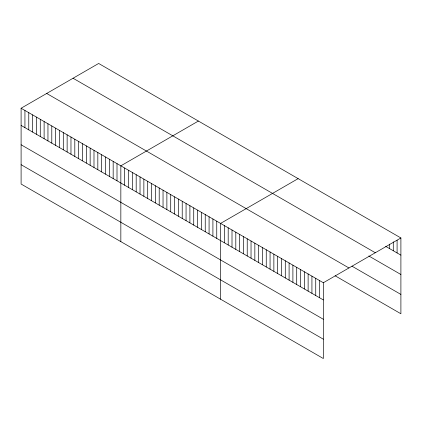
<?xml version="1.0" encoding="UTF-8"?>
<svg xmlns="http://www.w3.org/2000/svg" width="422" height="422" viewBox="0 0 422 422"><rect width="100%" height="100%" fill="white"/><g stroke="black" fill="none" stroke-linecap="round" stroke-linejoin="round"><path stroke-width="0.63" d="M21.1 108.238L323.347 282.74L323.347 358.536L21.1 184.034L21.1 108.238L98.653 63.464L400.9 237.966L400.9 313.762L335.11 275.777M198.393 121.051L120.84 165.825L120.84 241.621M298.138 178.633L220.585 223.407L220.585 299.203M323.347 282.74L400.9 237.966M385.676 246.364L400.9 255.152M73.059 78.239L375.306 252.741M368.817 255.975L400.9 274.495M351.964 266.171L400.9 294.424M46.694 93.462L348.941 267.965M21.1 125.424L323.347 299.926M21.1 144.767L323.347 319.269M21.1 164.696L323.347 339.193M397.091 240.223L397.091 252.957M393.288 241.848L393.288 250.758M389.48 244.106L389.48 248.563M319.544 280.54L319.544 297.732M315.735 278.346L315.735 295.532M311.932 276.146L311.932 293.337M308.123 273.952L308.123 291.138M304.32 271.752L304.32 288.938M300.511 269.553L300.511 286.744M296.708 267.358L296.708 284.544M292.9 265.158L292.9 282.35M289.096 262.964L289.096 280.15M285.288 260.764L285.288 277.956M281.479 258.57L281.479 275.756M277.676 256.37L277.676 273.556M273.867 254.171L273.867 271.362M270.064 251.976L270.064 269.162M266.256 249.777L266.256 266.968M262.452 247.582L262.452 264.768M258.644 245.382L258.644 262.574M254.841 243.188L254.841 260.374M251.032 240.988L251.032 258.174M247.229 238.789L247.229 255.98M243.42 236.594L243.42 253.78M239.617 234.395L239.617 251.586M235.808 232.2L235.808 249.386M232.005 230.001L232.005 247.186M228.196 227.806L228.196 244.992M224.388 225.606L224.388 242.792M216.75 221.191L216.75 238.383M212.91 218.981L212.91 236.167M209.075 216.766L209.075 233.952M205.24 214.55L205.24 231.736M201.405 212.335L201.405 229.521M197.565 210.119L197.565 227.31M193.73 207.904L193.73 225.095M189.895 205.688L189.895 222.879M186.06 203.478L186.06 220.664M182.22 201.262L182.22 218.448M178.385 199.047L178.385 216.233M174.55 196.831L174.55 214.017M170.715 194.616L170.715 211.802M166.875 192.4L166.875 209.592M163.04 190.185L163.04 207.376M159.205 187.969L159.205 205.161M155.37 185.759L155.37 202.945M151.53 183.544L151.53 200.73M147.695 181.328L147.695 198.514M143.86 179.113L143.86 196.299M140.025 176.897L140.025 194.083M136.185 174.682L136.185 191.873M132.35 172.466L132.35 189.657M128.515 170.251L128.515 187.442M124.68 168.04L124.68 185.226M117.005 163.609L117.005 180.795M113.17 161.394L113.17 178.58M109.335 159.178L109.335 176.364M105.495 156.963L105.495 174.154M101.66 154.747L101.66 171.939M97.825 152.532L97.825 169.723M93.99 150.322L93.99 167.508M90.15 148.106L90.15 165.292M86.315 145.891L86.315 163.077M82.48 143.675L82.48 160.861M78.645 141.46L78.645 158.646M74.805 139.244L74.805 156.435M70.97 137.029L70.97 154.22M67.135 134.813L67.135 152.004M63.3 132.603L63.3 149.789M59.46 130.387L59.46 147.573M55.625 128.172L55.625 145.358M51.79 125.956L51.79 143.142M47.955 123.741L47.955 140.927M44.115 121.525L44.115 138.717M40.28 119.31L40.28 136.501M36.445 117.094L36.445 134.286M32.61 114.884L32.61 132.07M28.77 112.669L28.77 129.855M24.935 110.453L24.935 127.639"/></g></svg>
